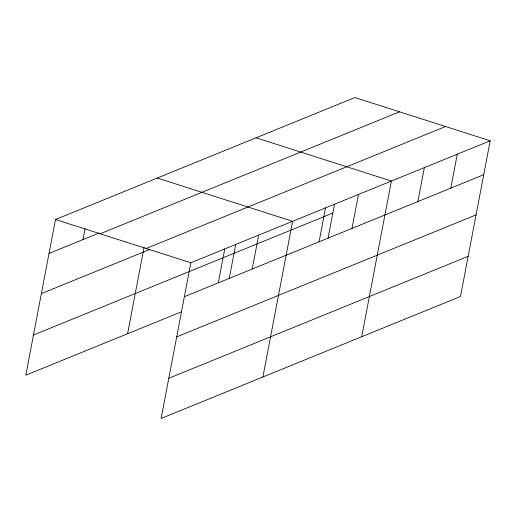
<?xml version="1.0" encoding="UTF-8"?>
<svg xmlns="http://www.w3.org/2000/svg" width="516" height="516" viewBox="0 0 516 516"><rect width="100%" height="100%" fill="white"/><g stroke="black" fill="none" stroke-linecap="round" stroke-linejoin="round"><path stroke-width="0.77" d="M490.2 140.797L190.83 262.767L161.134 418.457L460.498 296.487L490.2 140.797L354.866 97.543L55.502 219.513L25.8 375.203L181.735 311.67M82.96 239.611L85.063 228.569M127.587 333.736L144.048 247.422M218.287 282.865L224.757 248.944M229.233 278.517L235.683 244.707M252.214 269.042L258.69 235.115M262.915 376.99L292.617 221.293L157.283 178.039M319.075 241.804L325.544 207.877M328.028 238.263L334.471 204.459M352.009 228.388L358.478 194.461M361.71 336.742L391.405 181.045L256.078 137.791M417.87 201.556L424.339 167.629M450.797 188.14L457.266 154.213M49.026 253.433L99.182 233M100.162 233.787L399.526 111.817M146.17 248.493L445.54 126.523M41.364 293.617L149.737 249.467M33.463 335.019L332.833 213.05M184.36 296.687L483.731 174.724M176.691 336.871L476.062 214.908M168.797 378.273L468.167 256.304M55.502 219.513L190.83 262.767"/></g></svg>
